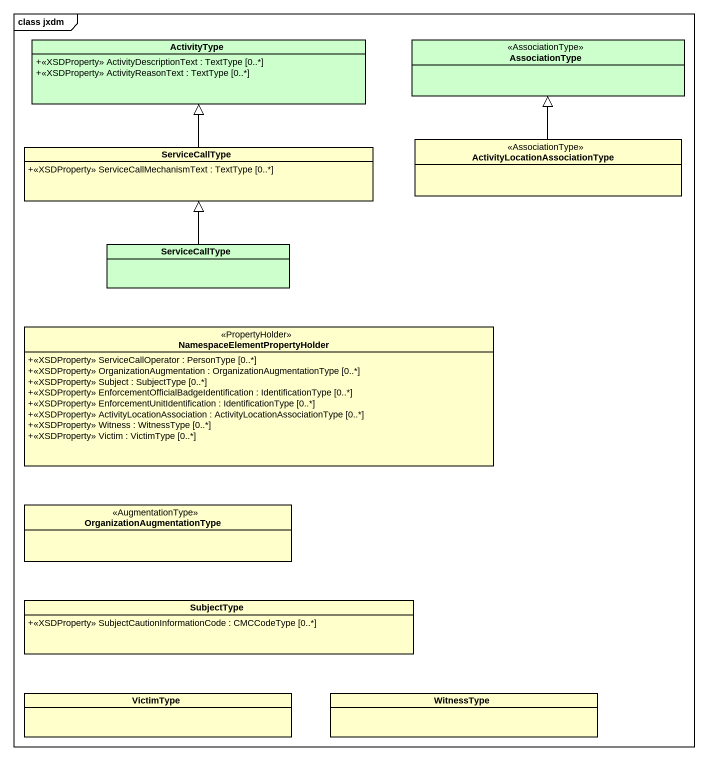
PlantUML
@startuml
mainframe class jxdm
hide circle
hide empty members
skinparam classAttributeIconSize 0
class ActivityType #CCFFCC {
  +<<XSDProperty>> ActivityDescriptionText : TextType [0..*]
  +<<XSDProperty>> ActivityReasonText : TextType [0..*]
}
class AssociationType <<AssociationType>> #CCFFCC
class ServiceCallType {
  +<<XSDProperty>> ServiceCallMechanismText : TextType [0..*]
}
class "ActivityLocationAssociationType" as ActivityLocationAssociationT <<AssociationType>>
class "ServiceCallType" as ServiceCallType_2 #CCFFCC
class "NamespaceElementPropertyHolder" as NamespaceElementPropertyHold <<PropertyHolder>> {
  +<<XSDProperty>> ServiceCallOperator : PersonType [0..*]
  +<<XSDProperty>> OrganizationAugmentation : OrganizationAugmentationType [0..*]
  +<<XSDProperty>> Subject : SubjectType [0..*]
  +<<XSDProperty>> EnforcementOfficialBadgeIdentification : IdentificationType [0..*]
  +<<XSDProperty>> EnforcementUnitIdentification : IdentificationType [0..*]
  +<<XSDProperty>> ActivityLocationAssociation : ActivityLocationAssociationType [0..*]
  +<<XSDProperty>> Witness : WitnessType [0..*]
  +<<XSDProperty>> Victim : VictimType [0..*]
}
class OrganizationAugmentationType <<AugmentationType>>
class SubjectType {
  +<<XSDProperty>> SubjectCautionInformationCode : CMCCodeType [0..*]
}
class VictimType
class WitnessType
ServiceCallType -up-|> ActivityType
ActivityLocationAssociationT -up-|> AssociationType
ServiceCallType_2 -up-|> ServiceCallType
@enduml
